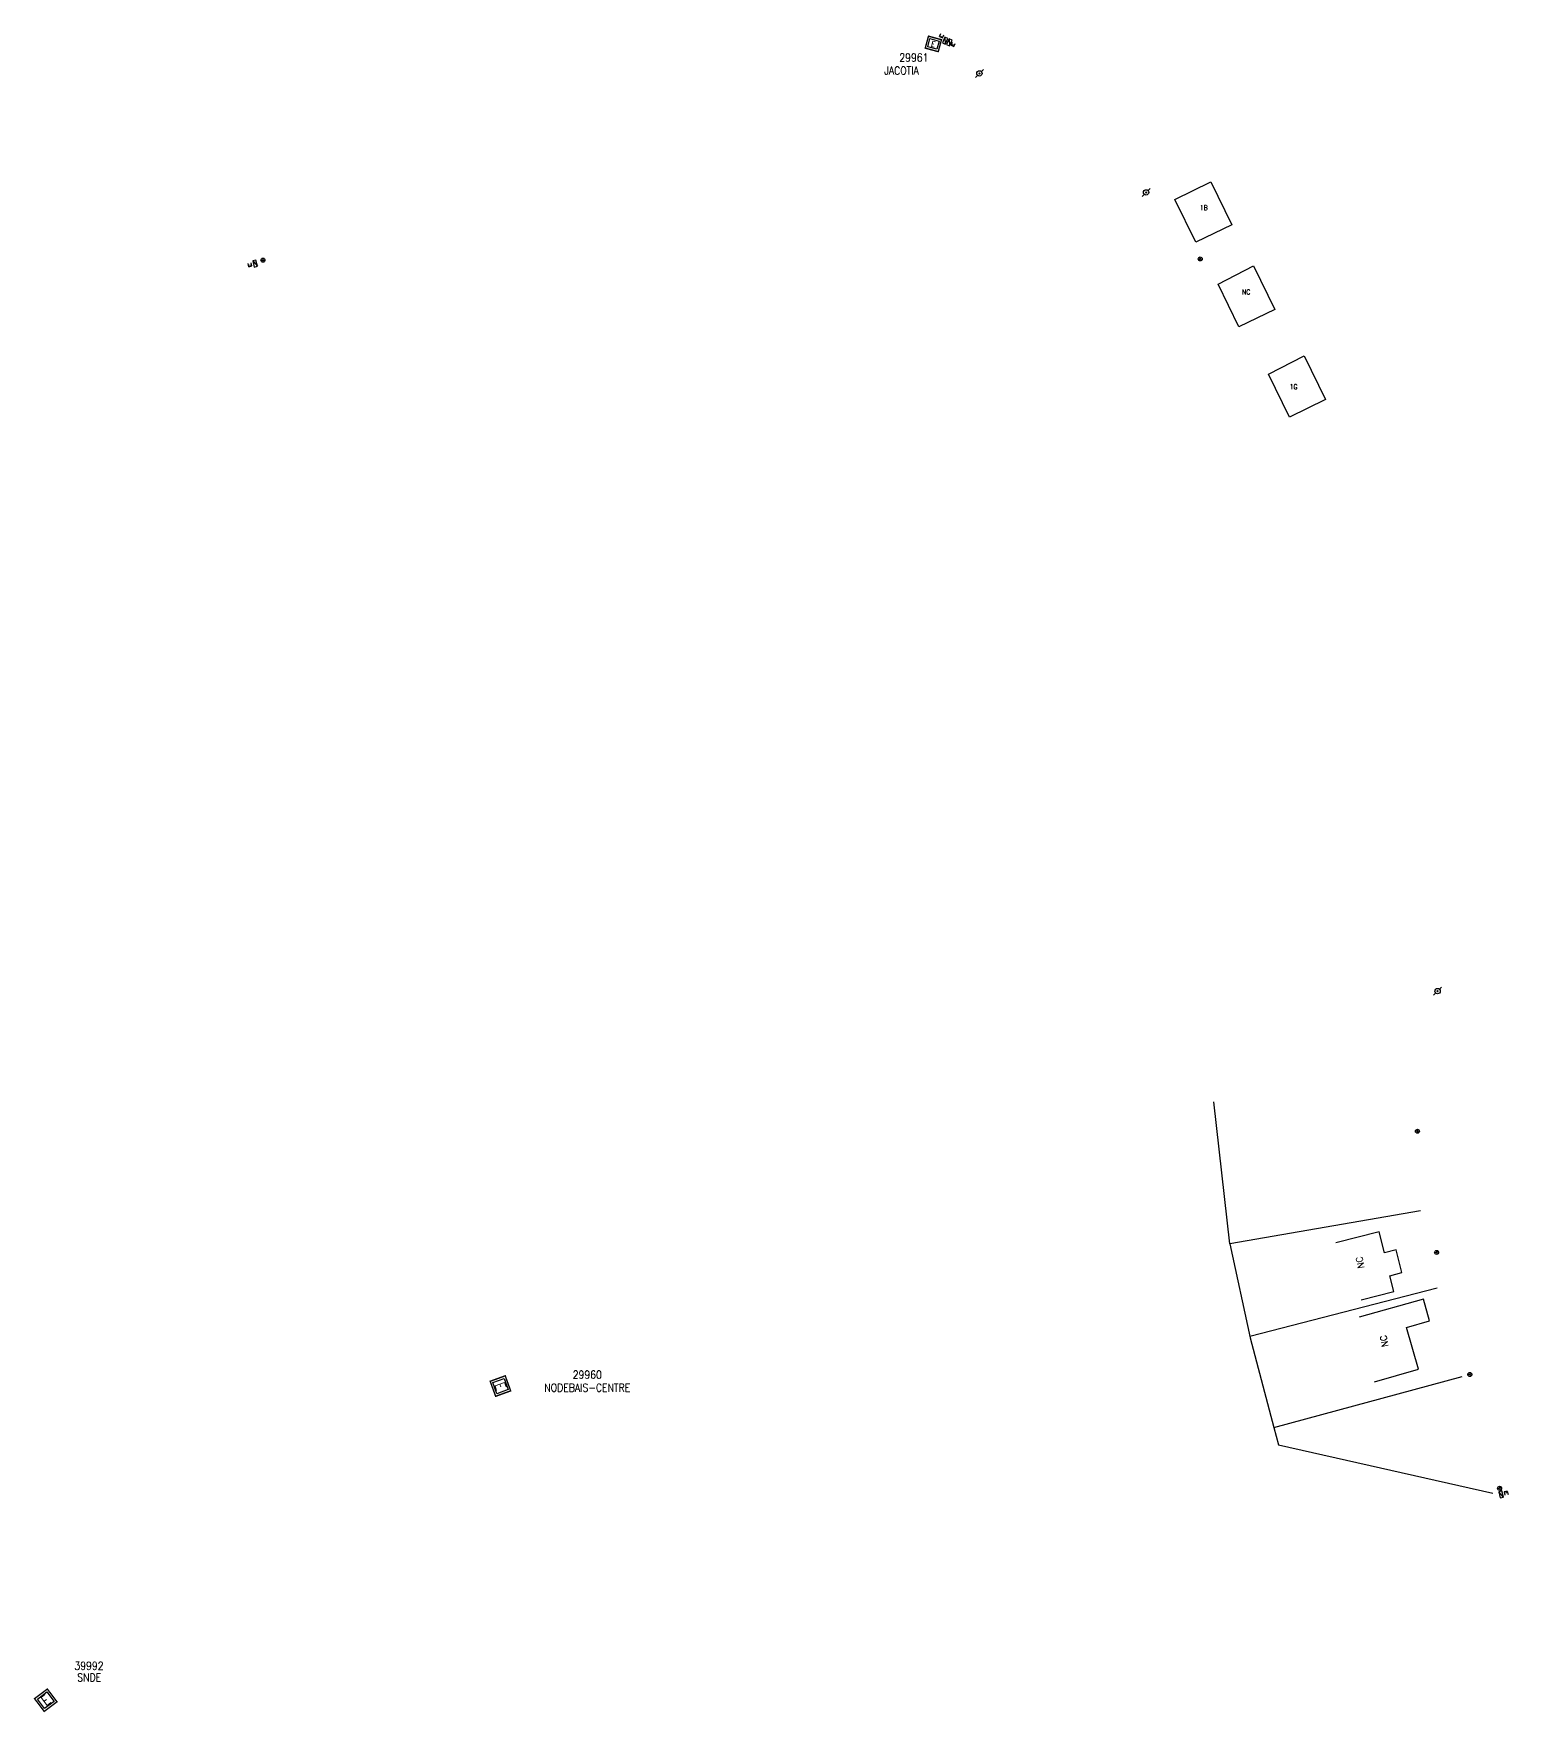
# Model space of a CAD drawing. Header units: millimetres. Extents: x 176073 to 176961, y 162049 to 162998.
# Drawn here: x 176073.4 to 176442.2, y 162048.9 to 162468.6 of the extents above; entities that cross this region are included whole.
import ezdxf
from ezdxf.enums import TextEntityAlignment as Align

# ---------------------------------------------------------------- set-up
doc = ezdxf.new("R2010")
doc.units = ezdxf.units.MM
doc.layers.get('0').update_dxf_attribs({"linetype": 'CONTINUOUS'})
for name, color, linetype in [('M_200', 7, 'CONTINUOUS'), ('W0101', 7, 'CONTINUOUS'), ('W0330', 7, 'CONTINUOUS'), ('W0430', 7, 'CONTINUOUS'), ('W0469', 7, 'CONTINUOUS'), ('W0473', 7, 'CONTINUOUS'), ('W0991', 7, 'CONTINUOUS')]:
    doc.layers.add(name, color=color, linetype=linetype)
doc.styles.add('M_ROMANS', font='ROMANS.shx', dxfattribs={"width": 0.75})
doc.styles.add('SIMPLEX', font='simplex')
doc.styles.get("Standard").update_dxf_attribs({"font": 'romans.shx', "width": 0.85})

# ---------------------------------------------------------------- blocks, each defined once
blk = doc.blocks.new('BR1209')
at = {"color": 0, "linetype": 'Continuous', "flags": 128}
for points in [[(-0.5, 0), (0.5, 0)], [(0, 0.5), (0, -0.5)]]:
    blk.add_lwpolyline(points, dxfattribs=at)
at = {"color": 0, "linetype": 'Continuous'}
blk.add_circle((0, 0), 0.5, dxfattribs=at)
at = {"color": 0, "linetype": 'Continuous', "width": 0.75}
blk.add_attdef('NUM', text='', height=1.2, dxfattribs=at).set_placement((0, 2), align=Align.MIDDLE)
at = {"color": 0, "linetype": 'Continuous', "width": 0.75, "flags": 3}
for tag, p in [('DEF_COUP', (0, -12.5)), ('DEF_LEG', (0, -10)), ('DEF_TYPE', (0, -15))]:
    blk.add_attdef(tag, text='', height=1.2, dxfattribs=at).set_placement(p, align=Align.MIDDLE)
blk = doc.blocks.new('T469')
at = {"color": 0, "linetype": 'Continuous', "flags": 128}
for points in [[(-0.35, 0.35), (0.35, -0.35)], [(-0.35, -0.35), (0.35, 0.35)]]:
    blk.add_lwpolyline(points, dxfattribs=at)
at = {"color": 0, "linetype": 'Continuous'}
blk.add_circle((0, 0), 0.5, dxfattribs=at)
blk = doc.blocks.new('T430')
at = {"flags": 128}
for points in [[(0.8, 0.8), (-0.8, 0.8)], [(-0.8, 0.8), (-0.8, 0)], [(0.8, 0.8), (-0.8, 0)], [(-0.8, 0), (0.8, 0)], [(-0.4, 2.1), (0.4, 2.1)], [(-0.4, 2.1), (-0.4, 1.3)], [(-0.4, 1.7), (0, 1.7)], [(-0.4, 1.3), (0.4, 1.3)], [(0.8, 0), (0.8, 0.8)]]:
    blk.add_lwpolyline(points, dxfattribs=at)
blk = doc.blocks.new('T473')
for p, q in [((-0.166667, 0.166667), (0.166667, -0.166667)), ((-0.166667, -0.166667), (0.166667, 0.166667)), ((0.500001, 0.500001), (1.000002, 1.000002)), ((-1.000002, -1.000002), (-0.500001, -0.500001))]:
    blk.add_line(p, q)
blk.add_ellipse((0, 0), major_axis=(0.471405, 0.471405), ratio=1, start_param=5.4977871438, end_param=11.780972451)
blk = doc.blocks.new('*U5')
at = {"layer": 'M_200', "color": 0, "linetype": 'Continuous', "const_width": 0.35, "flags": 128}
blk.add_lwpolyline([(3.37, 3.09), (3.37, 0), (0, 0), (0, 3.09)], close=True, dxfattribs=at)
at = {"layer": 'M_200', "color": 0, "linetype": 'Continuous'}
blk.add_lwpolyline([(0.5, 2.59), (2.87, 2.59), (2.87, 0.5), (0.5, 0.5)], close=True, dxfattribs=at)
at = {"layer": 'M_200', "insert": (1.67, 1.51), "char_height": 1.41, "width": 2.4586, "attachment_point": 5}
blk.add_mtext('E', dxfattribs=at)
at = {"layer": 'M_200', "color": 0, "linetype": 'Continuous', "width": 0.85}
for tag, p in [('NUM', (2, 17.06)), ('NOM', (2, 10.65))]:
    blk.add_attdef(tag, text='', height=4, dxfattribs=at).set_placement(p, align=Align.MIDDLE)
at = {"layer": 'M_200', "color": 0, "linetype": 'Continuous', "style": 'M_ROMANS', "width": 0.75, "flags": 3}
for tag, p in [('DEF_LEG', (1.87, -2.99)), ('DEF_COUP', (1.87, -5.49)), ('DEF_TYPE', (1.87, -7.99))]:
    blk.add_attdef(tag, text='', height=1.2, dxfattribs=at).set_placement(p, align=Align.MIDDLE)
blk = doc.blocks.new('*U7')
at = {"flags": 128}
for points in [[(0.8, 0.8), (-0.8, 0.8)], [(-0.8, 0.8), (-0.8, 0)], [(0.8, 0.8), (-0.8, 0)], [(-0.8, 0), (0.8, 0)], [(0.4, 2.1), (1.2, 2.1)], [(0.4, 2.1), (0.4, 1.3)], [(0.4, 1.7), (0.8, 1.7)], [(0.4, 1.3), (1.2, 1.3)], [(0.8, 0), (0.8, 0.8)]]:
    blk.add_lwpolyline(points, dxfattribs=at)
blk = doc.blocks.new('*U6')
at = {"flags": 128}
for points in [[(0.8, 0.8), (-0.8, 0.8)], [(-0.8, 0.8), (-0.8, 0)], [(0.8, 0.8), (-0.8, 0)], [(-0.8, 0), (0.8, 0)], [(0.8, 0), (0.8, 0.8)], [(-0.45, -0.27), (0.35, -0.27)], [(-0.45, -0.27), (-0.45, -1.07)], [(-0.45, -0.67), (-0.05, -0.67)], [(-0.45, -1.07), (0.35, -1.07)]]:
    blk.add_lwpolyline(points, dxfattribs=at)
blk = doc.blocks.new('M_200_56')
at = {"color": 0, "linetype": 'Continuous', "const_width": 0.35, "flags": 128}
blk.add_lwpolyline([(2, 2), (2, -2), (-2, -2), (-2, 2)], close=True, dxfattribs=at)
at = {"color": 0, "linetype": 'Continuous'}
blk.add_lwpolyline([(-1.5, 1.5), (1.5, 1.5), (1.5, -1.5), (-1.5, -1.5)], close=True, dxfattribs=at)
at = {"color": 0, "linetype": 'Continuous', "width": 0.85}
blk.add_text('E', height=2.5, dxfattribs=at).set_placement((0, 0), align=Align.MIDDLE_CENTER)
for tag, p in [('NUM', (0, 15.06)), ('NOM', (0, 8.65))]:
    blk.add_attdef(tag, text='', height=4, dxfattribs=at).set_placement(p, align=Align.MIDDLE)
at = {"color": 0, "linetype": 'Continuous', "style": 'M_ROMANS', "width": 0.75, "flags": 3}
for tag, p in [('DEF_COUP', (-0.13, -7.49)), ('DEF_LEG', (-0.13, -4.99)), ('DEF_TYPE', (-0.13, -9.99))]:
    blk.add_attdef(tag, text='', height=1.2, dxfattribs=at).set_placement(p, align=Align.MIDDLE)

msp = doc.modelspace()

# ---------------------------------------------------------------- linework, layer by layer
at = {"layer": 'W0101', "color": 252, "linetype": 'Continuous', "flags": 128}
for points in [[(176358.8, 162427.08), (176367.78, 162431.48), (176373.01, 162420.8), (176364.02, 162416.41), (176358.8, 162427.08)], [(176369.59, 162405.91), (176378.48, 162410.48), (176383.79, 162399.63), (176374.81, 162395.23), (176369.59, 162405.91)], [(176382.2, 162383.45), (176391.12, 162387.98), (176396.46, 162377.07), (176387.48, 162372.68), (176382.2, 162383.45)]]:
    msp.add_lwpolyline(points, dxfattribs=at)
at = {"layer": 'W0101', "color": 252, "flags": 128}
for points in [[(176405.39, 162152.04), (176413.54, 162154.1), (176412.57, 162158.08), (176415.57, 162158.85), (176414.11, 162164.55), (176411.18, 162163.79), (176409.9, 162169.03), (176399.03, 162166.28)], [(176408.72, 162131.57), (176419.72, 162134.75), (176416.7, 162145.17), (176422.49, 162146.76), (176421, 162152.18), (176404.89, 162147.74)]]:
    msp.add_lwpolyline(points, dxfattribs=at)
at = {"layer": 'W0330', "color": 252, "flags": 128}
for points in [[(176420.21, 162174.26), (176372.55, 162166.07), (176368.53, 162201.55)], [(176372.55, 162166.07), (176377.66, 162142.58), (176383.56, 162120.12), (176384.75, 162115.76), (176438.33, 162103.73)], [(176377.57, 162143), (176424.42, 162155.03)], [(176383.56, 162120.12), (176430.66, 162132.9)]]:
    msp.add_lwpolyline(points, dxfattribs=at)

# ---------------------------------------------------------------- block references
at = {"layer": 'M_200'}
ref = msp.add_blockref('*U5', (176296.38, 162464.94), dxfattribs=dict(at, rotation=344.7956094586834))
ref.add_attrib('NUM', '29961', dxfattribs={"color": 0, "linetype": 'Continuous', "height": 2, "width": 0.85}).set_placement((176293.54, 162462.58), align=Align.MIDDLE)
ref.add_attrib('NOM', 'JACOTIA', dxfattribs={"color": 0, "linetype": 'Continuous', "height": 2, "width": 0.85}).set_placement((176290.46, 162459.31), align=Align.MIDDLE)
ref = msp.add_blockref('M_200_56', (176190.15, 162130.49), dxfattribs=dict(at, rotation=289.9623605468427))
ref.add_attrib('NUM', '29960', dxfattribs={"layer": '0', "color": 0, "linetype": 'Continuous', "height": 2, "width": 0.85}).set_placement((176211.87, 162133.34), align=Align.MIDDLE)
ref.add_attrib('NOM', 'NODEBAIS-CENTRE', dxfattribs={"layer": '0', "color": 0, "linetype": 'Continuous', "height": 2, "width": 0.85}).set_placement((176211.87, 162130.08), align=Align.MIDDLE)
ref = msp.add_blockref('M_200_56', (176076.46, 162051.96), dxfattribs=dict(at, rotation=37.07775819770756))
ref.add_attrib('NUM', '39992', dxfattribs={"layer": '0', "color": 0, "linetype": 'Continuous', "height": 2, "width": 0.85}).set_placement((176087.27, 162060.57), align=Align.MIDDLE)
ref.add_attrib('NOM', 'SNDE', dxfattribs={"layer": '0', "color": 0, "linetype": 'Continuous', "height": 2, "width": 0.85}).set_placement((176087.33, 162057.65), align=Align.MIDDLE)
at = {"layer": 'W0430'}
for name, p, rotation in [('*U7', (176301.71, 162466.63), 66.38027111103115), ('*U6', (176302.77, 162466.22), 66.38027111103113), ('T430', (176129.18, 162411.19), 104.2095308398061), ('T430', (176129.18, 162411.19), 104.2095308398061), ('T430', (176439.98, 162103.31), 283.8486765758812)]:
    msp.add_blockref(name, p, dxfattribs=dict(at, rotation=rotation))
at = {"layer": 'W0469', "color": 252}
for name, p in [('BR1209', (176130.78, 162411.93)), ('T469', (176365.14, 162412.24))]:
    msp.add_blockref(name, p, dxfattribs=at)
for p, rotation in [((176419.46, 162194.19), 274.4908805626476), ((176424.26, 162163.89), 283.522275904539), ((176432.56, 162133.38), 283.522275904539), ((176440, 162104.94), 283.522275904539)]:
    msp.add_blockref('BR1209', p, dxfattribs=dict(at, rotation=rotation))
at = {"layer": 'W0473'}
for p in [(176309.92, 162458.63), (176351.6, 162428.86), (176424.49, 162229.21)]:
    msp.add_blockref('T473', p, dxfattribs=at)

# ---------------------------------------------------------------- texts
at = {"layer": 'W0991', "color": 252, "linetype": 'Continuous', "width": 0.85}
for s, p in [('1B', (176366.04, 162425.06)), ('NC', (176376.64, 162403.99)), ('1G', (176388.47, 162380.28))]:
    msp.add_text(s, height=1.25, dxfattribs=at).set_placement(p, align=Align.MIDDLE)
at = {"layer": 'W0991', "color": 252, "linetype": 'Continuous', "style": 'SIMPLEX'}
for p in [(176405.1, 162161.36), (176411.15, 162141.72)]:
    msp.add_text('NC', height=1.6, rotation=100.8938, dxfattribs=at).set_placement(p, align=Align.MIDDLE)

doc.saveas('drawing.dxf')
